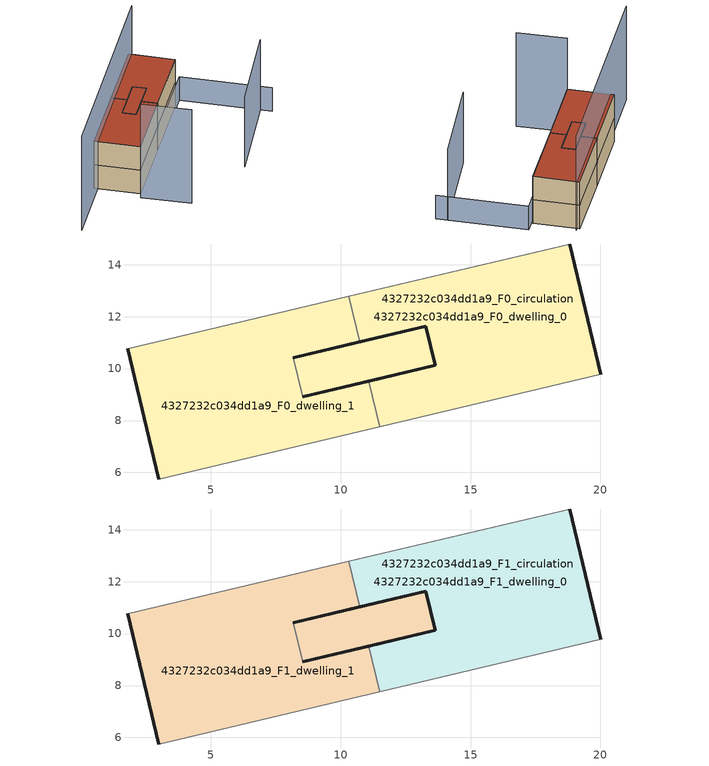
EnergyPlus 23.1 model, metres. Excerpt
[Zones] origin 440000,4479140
4327232c034dd1a9_F0_dwelling_0
 floor ground (EU_floor_Construction): 13.28,11.63 13.64,10.13 8.53,8.92 8.17,10.42 10.73,11.03 z0; 18.83,14.8 20.02,9.78 11.5,7.77 11.08,9.52 13.64,10.13 13.28,11.63 10.73,11.03 10.31,12.78 z0
 wall outside (EU_wall_Construction): 10.73,11.03 13.28,11.63 13.64,10.13 11.08,9.52 / 20.02,9.78 18.83,14.8 z0:3
 wall adiabatic (EU_wall_Construction): 18.83,14.8 10.31,12.78 / 11.5,7.77 20.02,9.78 z0:3
 wall to 4327232c034dd1a9_F0_dwelling_1 (EU_wall_Construction): 10.31,12.78 10.73,11.03 / 11.08,9.52 11.5,7.77 z0:3
4327232c034dd1a9_F0_dwelling_1
 floor ground (EU_floor_Construction): 10.31,12.78 10.73,11.03 8.17,10.42 8.53,8.92 11.08,9.52 11.5,7.77 2.98,5.75 1.79,10.76 z0; 13.28,11.63 13.64,10.13 8.53,8.92 8.17,10.42 10.73,11.03 z0
 wall outside (EU_wall_Construction): 1.79,10.76 2.98,5.75 / 11.08,9.52 8.53,8.92 / 8.17,10.42 10.73,11.03 z0:3
 wall adiabatic (EU_wall_Construction): 2.98,5.75 11.5,7.77 / 10.31,12.78 1.79,10.76 z0:3
 wall to 4327232c034dd1a9_F0_circulation (EU_wall_Construction): 8.53,8.92 8.17,10.42 z0:3
4327232c034dd1a9_F0_circulation
 floor ground (EU_floor_Construction): 13.28,11.63 13.64,10.13 8.53,8.92 8.17,10.42 10.73,11.03 z0; 18.83,14.8 20.02,9.78 11.5,7.77 11.08,9.52 13.64,10.13 13.28,11.63 10.73,11.03 10.31,12.78 z0; 10.31,12.78 10.73,11.03 8.17,10.42 8.53,8.92 11.08,9.52 11.5,7.77 2.98,5.75 1.79,10.76 z0
 wall outside (EU_wall_Construction): 8.53,8.92 13.64,10.13 13.28,11.63 8.17,10.42 z0:3
4327232c034dd1a9_F1_dwelling_0
 floor outside (EU_floor_Construction): 18.83,14.8 20.02,9.78 11.5,7.77 11.08,9.52 13.64,10.13 13.28,11.63 10.73,11.03 10.31,12.78 z3; 13.28,11.63 13.64,10.13 8.53,8.92 8.17,10.42 10.73,11.03 z3
 wall outside (EU_wall_Construction): 10.73,11.03 13.28,11.63 13.64,10.13 11.08,9.52 / 20.02,9.78 18.83,14.8 z3:6
 wall adiabatic (EU_wall_Construction): 18.83,14.8 10.31,12.78 / 11.5,7.77 20.02,9.78 z3:6
 wall to 4327232c034dd1a9_F1_dwelling_1 (EU_wall_Construction): 10.31,12.78 10.73,11.03 / 11.08,9.52 11.5,7.77 z3:6
 roof outside (EU_roof_Construction): 20.02,9.78 18.83,14.8 10.31,12.78 10.73,11.03 13.28,11.63 13.64,10.13 11.08,9.52 11.5,7.77 z6; 13.64,10.13 13.28,11.63 10.73,11.03 8.17,10.42 8.53,8.92 z6
4327232c034dd1a9_F1_dwelling_1
 floor to 4327232c034dd1a9_F0_dwelling_1 (EU_floor_Construction): 10.31,12.78 10.73,11.03 8.17,10.42 8.53,8.92 11.08,9.52 11.5,7.77 2.98,5.75 1.79,10.76 z3; 13.28,11.63 13.64,10.13 8.53,8.92 8.17,10.42 10.73,11.03 z3
 wall outside (EU_wall_Construction): 1.79,10.76 2.98,5.75 / 11.08,9.52 8.53,8.92 / 8.17,10.42 10.73,11.03 z3:6
 wall adiabatic (EU_wall_Construction): 2.98,5.75 11.5,7.77 / 10.31,12.78 1.79,10.76 z3:6
 wall to 4327232c034dd1a9_F1_circulation (EU_wall_Construction): 8.53,8.92 8.17,10.42 z3:6
 roof outside (EU_roof_Construction): 13.64,10.13 13.28,11.63 10.73,11.03 8.17,10.42 8.53,8.92 z6; 11.5,7.77 11.08,9.52 8.53,8.92 8.17,10.42 10.73,11.03 10.31,12.78 1.79,10.76 2.98,5.75 z6
4327232c034dd1a9_F1_circulation
 floor outside (EU_floor_Construction): 13.28,11.63 13.64,10.13 8.53,8.92 8.17,10.42 10.73,11.03 z3; 10.31,12.78 10.73,11.03 8.17,10.42 8.53,8.92 11.08,9.52 11.5,7.77 2.98,5.75 1.79,10.76 z3
 floor to 4327232c034dd1a9_F0_circulation (EU_floor_Construction): 18.83,14.8 20.02,9.78 11.5,7.77 11.08,9.52 13.64,10.13 13.28,11.63 10.73,11.03 10.31,12.78 z3
 wall outside (EU_wall_Construction): 8.53,8.92 13.64,10.13 13.28,11.63 8.17,10.42 z3:6
 roof outside (EU_roof_Construction): 20.02,9.78 18.83,14.8 10.31,12.78 10.73,11.03 13.28,11.63 13.64,10.13 11.08,9.52 11.5,7.77 z6; 13.64,10.13 13.28,11.63 10.73,11.03 8.17,10.42 8.53,8.92 z6; 11.5,7.77 11.08,9.52 8.53,8.92 8.17,10.42 10.73,11.03 10.31,12.78 1.79,10.76 2.98,5.75 z6
shading: 12.52,-2.05 23.3,1.21 z0:9; 2.25,5.41 3.66,0.03 / 19.2,14.53 -6.13,8.4 z0:12; 2.62,5.47 21.31,9.92 / 21.31,9.92 23.67,-0.02 z0:3
[Building]
EU S2 Campaign: North Axis=0; Terrain=City; Solar Distribution=FullExterior
[Site:Location]
Madrid: Latitude=40.5; Longitude=-3.5; Time Zone=1; Elevation=609
[SizingPeriod:WeatherFileDays]
AnnualSizingPeriod: Begin Month=1; Begin Day of Month=1; End Month=12; End Day of Month=31; Day of Week for Start Day=Monday; Use Weather File Daylight Saving Period=No; Use Weather File Rain and Snow Indicators=No
[MATERIAL]
EU_InternalMass_Material: Roughness=MediumRough; Thickness=0.1; Conductivity=1; Density=1800; Specific Heat=900; Thermal Absorptance=0.9; Solar Absorptance=0.7; Visible Absorptance=0.7
[MATERIAL:NOMASS] Roughness=MediumRough; Thermal Absorptance=0.9; Solar Absorptance=0.7; Visible Absorptance=0.7
Name | Thermal Resistance
EU_wall_NoMass | 0.419739
EU_roof_NoMass | 0.352165
EU_floor_NoMass | 0.608284
[CONSTRUCTION]
EU_wall_Construction: EU_wall_NoMass
EU_roof_Construction: EU_roof_NoMass
EU_floor_Construction: EU_floor_NoMass
EU_InternalMass_Construction: EU_InternalMass_Material
[ZONE] Type=1; Multiplier=1; Ceiling Height=autocalculate; Floor Area=autocalculate; Part of Total Floor Area=Yes
Name | Volume
4327232c034dd1a9_F0_dwelling_0; 4327232c034dd1a9_F1_dwelling_0; 4327232c034dd1a9_F0_dwelling_1; 4327232c034dd1a9_F1_dwelling_1 | 147.55
4327232c034dd1a9_F0_circulation | 270.735
4327232c034dd1a9_F1_circulation | 270.734
[INTERNALMASS] Construction=EU_InternalMass_Construction; Surface Area=41.0612
Name | Zone or ZoneList
4327232c034dd1a9_F0_dwelling_0_EU_InternalMass | 4327232c034dd1a9_F0_dwelling_0
4327232c034dd1a9_F0_dwelling_1_EU_InternalMass | 4327232c034dd1a9_F0_dwelling_1
4327232c034dd1a9_F1_dwelling_0_EU_InternalMass | 4327232c034dd1a9_F1_dwelling_0
4327232c034dd1a9_F1_dwelling_1_EU_InternalMass | 4327232c034dd1a9_F1_dwelling_1
[OTHEREQUIPMENT] Fuel Type=Electricity; Design Level Calculation Method=Watts/Area; Power per Zone Floor Area=1; Fraction Latent=0; Fraction Radiant=0; Fraction Lost=0; Carbon Dioxide Generation Rate=0; EndUse Subcategory=EU_Step8_InternalGains
Name | Zone or ZoneList or Space or SpaceList | Schedule
EU_Step8_InternalGain_4327232c034dd1a9_F0_dwelling_0_f000 | 4327232c034dd1a9_F0_dwelling_0 | EU_Step8_GainSchedule_4327232c034dd1a9_F0_dwelling_0_f000
EU_Step8_InternalGain_4327232c034dd1a9_F0_dwelling_1_f000 | 4327232c034dd1a9_F0_dwelling_1 | EU_Step8_GainSchedule_4327232c034dd1a9_F0_dwelling_1_f000
EU_Step8_InternalGain_4327232c034dd1a9_F1_dwelling_0_f000 | 4327232c034dd1a9_F1_dwelling_0 | EU_Step8_GainSchedule_4327232c034dd1a9_F1_dwelling_0_f000
EU_Step8_InternalGain_4327232c034dd1a9_F1_dwelling_1_f000 | 4327232c034dd1a9_F1_dwelling_1 | EU_Step8_GainSchedule_4327232c034dd1a9_F1_dwelling_1_f000
[ZONEINFILTRATION:DESIGNFLOWRATE] Schedule=EU_AlwaysOn; Design Flow Rate Calculation Method=Flow/Area; Flow Rate per Floor Area=0.0005; Constant Term Coefficient=1; Temperature Term Coefficient=0; Velocity Term Coefficient=0; Velocity Squared Term Coefficient=0
Name | Zone or ZoneList or Space or SpaceList
EU_Circulation_Infiltration_4327232c034dd1a9_F0_circulation | 4327232c034dd1a9_F0_circulation
EU_Circulation_Infiltration_4327232c034dd1a9_F1_circulation | 4327232c034dd1a9_F1_circulation
[ZONEVENTILATION:DESIGNFLOWRATE] Schedule=EU_AlwaysOn; Design Flow Rate Calculation Method=AirChanges/Hour; Air Changes per Hour=0.703302; Ventilation Type=Natural; Fan Pressure Rise=0; Fan Total Efficiency=1; Constant Term Coefficient=1; Temperature Term Coefficient=0; Velocity Term Coefficient=0; Velocity Squared Term Coefficient=0; Minimum Indoor Temperature=-100; Maximum Indoor Temperature=100; Delta Temperature=-100; Minimum Outdoor Temperature=-100; Maximum Outdoor Temperature=100; Maximum Wind Speed=40
Name | Zone or ZoneList or Space or SpaceList
EU_ConstantAir_4327232c034dd1a9_F0_dwelling_0 | 4327232c034dd1a9_F0_dwelling_0
EU_ConstantAir_4327232c034dd1a9_F0_dwelling_1 | 4327232c034dd1a9_F0_dwelling_1
EU_ConstantAir_4327232c034dd1a9_F1_dwelling_0 | 4327232c034dd1a9_F1_dwelling_0
EU_ConstantAir_4327232c034dd1a9_F1_dwelling_1 | 4327232c034dd1a9_F1_dwelling_1
[HVACTEMPLATE:THERMOSTAT] Constant Heating Setpoint=20; Constant Cooling Setpoint=50
EU_HeatOnly_4327232c034dd1a9_F0_dwelling_0; EU_HeatOnly_4327232c034dd1a9_F0_dwelling_1; EU_HeatOnly_4327232c034dd1a9_F1_dwelling_0; EU_HeatOnly_4327232c034dd1a9_F1_dwelling_1
[HVACTEMPLATE:ZONE:IDEALLOADSAIRSYSTEM] System Availability Schedule=EU_AlwaysOn; Maximum Heating Supply Air Temperature=50; Minimum Cooling Supply Air Temperature=13; Maximum Heating Supply Air Humidity Ratio=0.0156; Minimum Cooling Supply Air Humidity Ratio=0.0077; Heating Limit=NoLimit; Cooling Limit=NoLimit; Heating Availability Schedule=EU_AlwaysOn; Cooling Availability Schedule=EU_CoolingOff; Dehumidification Control Type=ConstantSensibleHeatRatio; Cooling Sensible Heat Ratio=0.7; Dehumidification Setpoint=60; Humidification Control Type=None; Humidification Setpoint=30; Outdoor Air Method=None; Outdoor Air Flow Rate per Person=0.00944; Outdoor Air Flow Rate per Zone Floor Area=0; Outdoor Air Flow Rate per Zone=0; Demand Controlled Ventilation Type=None; Outdoor Air Economizer Type=NoEconomizer; Heat Recovery Type=None; Sensible Heat Recovery Effectiveness=0.7; Latent Heat Recovery Effectiveness=0.65
Name | Template Thermostat
4327232c034dd1a9_F0_dwelling_0 | EU_HeatOnly_4327232c034dd1a9_F0_dwelling_0
4327232c034dd1a9_F0_dwelling_1 | EU_HeatOnly_4327232c034dd1a9_F0_dwelling_1
4327232c034dd1a9_F1_dwelling_0 | EU_HeatOnly_4327232c034dd1a9_F1_dwelling_0
4327232c034dd1a9_F1_dwelling_1 | EU_HeatOnly_4327232c034dd1a9_F1_dwelling_1
[SIZING:ZONE] Zone Cooling Design Supply Air Temperature Input Method=SupplyAirTemperature; Zone Cooling Design Supply Air Temperature=13; Zone Heating Design Supply Air Temperature Input Method=SupplyAirTemperature; Zone Heating Design Supply Air Temperature=50; Zone Cooling Design Supply Air Humidity Ratio=0.008; Zone Heating Design Supply Air Humidity Ratio=0.008; Cooling Design Air Flow Method=DesignDay; Cooling Design Air Flow Rate=0; Cooling Minimum Air Flow per Zone Floor Area=0.000762; Cooling Minimum Air Flow=0; Cooling Minimum Air Flow Fraction=0.2; Heating Design Air Flow Method=DesignDay; Heating Design Air Flow Rate=0; Heating Maximum Air Flow per Zone Floor Area=0.002032; Heating Maximum Air Flow=0.141576; Heating Maximum Air Flow Fraction=0.3; Account for Dedicated Outdoor Air System=No; Dedicated Outdoor Air System Control Strategy=NeutralSupplyAir; Dedicated Outdoor Air Low Setpoint Temperature for Design=autosize; Dedicated Outdoor Air High Setpoint Temperature for Design=autosize; Zone Load Sizing Method=Sensible Load Only No Latent Load; Zone Latent Cooling Design Supply Air Humidity Ratio Input Method=HumidityRatioDifference; Zone Cooling Design Supply Air Humidity Ratio Difference=0.005; Zone Latent Heating Design Supply Air Humidity Ratio Input Method=HumidityRatioDifference; Zone Humidification Design Supply Air Humidity Ratio Difference=0.005
4327232c034dd1a9_F0_dwelling_0; 4327232c034dd1a9_F0_dwelling_1; 4327232c034dd1a9_F1_dwelling_0; 4327232c034dd1a9_F1_dwelling_1
[SCHEDULE:CONSTANT]
Name | Hourly Value
EU_AlwaysOn | 1
EU_CoolingOff | 0
[SCHEDULE:FILE] Column Number=1; Rows to Skip at Top=0; Number of Hours of Data=8760; Column Separator=Comma; Interpolate to Timestep=No; Minutes per Item=60; Adjust Schedule for Daylight Savings=Yes
Name | File
EU_Step8_GainSchedule_4327232c034dd1a9_F0_dwelling_0_f000 | ../../schedules/4327232c034dd1a9/4327232c034dd1a9_F0_dwelling_0_f000_gain.csv
EU_Step8_GainSchedule_4327232c034dd1a9_F0_dwelling_1_f000 | ../../schedules/4327232c034dd1a9/4327232c034dd1a9_F0_dwelling_1_f000_gain.csv
EU_Step8_GainSchedule_4327232c034dd1a9_F1_dwelling_0_f000 | ../../schedules/4327232c034dd1a9/4327232c034dd1a9_F1_dwelling_0_f000_gain.csv
EU_Step8_GainSchedule_4327232c034dd1a9_F1_dwelling_1_f000 | ../../schedules/4327232c034dd1a9/4327232c034dd1a9_F1_dwelling_1_f000_gain.csv
